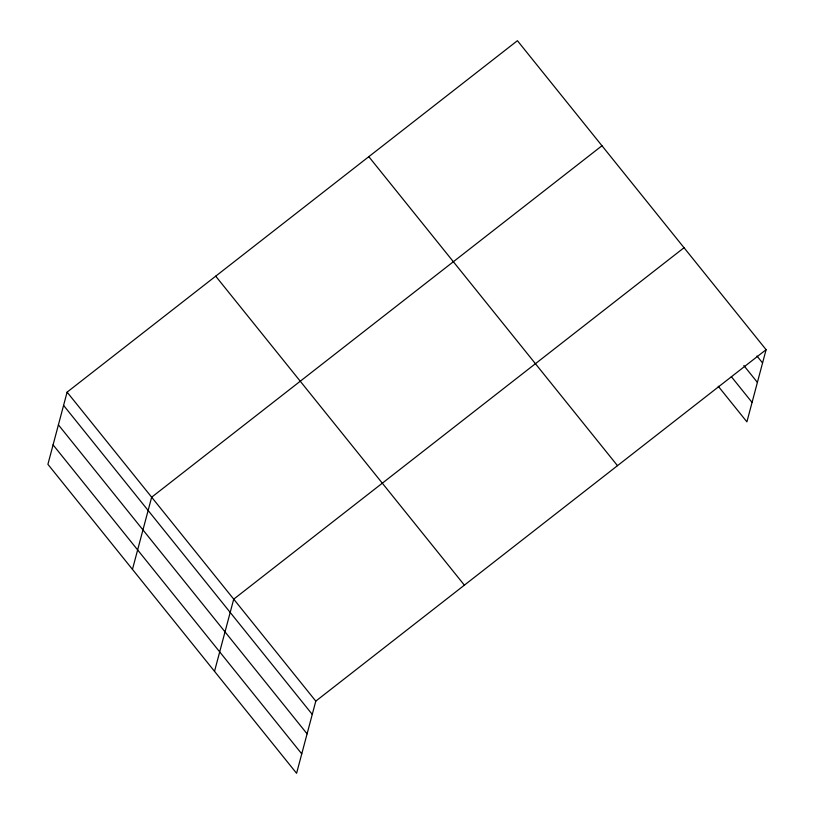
<?xml version="1.0" encoding="UTF-8"?>
<svg xmlns="http://www.w3.org/2000/svg" width="814" height="814" viewBox="0 0 814 814"><rect width="100%" height="100%" fill="white"/><g stroke="black" fill="none" stroke-linecap="round" stroke-linejoin="round"><path stroke-width="1.22" d="M67.104 392.144L47.904 464.316L296.581 773.3L315.791 701.129L766.096 349.684L517.419 40.7L67.104 392.144L315.791 701.129M132.458 569.373L151.658 497.201L601.963 145.757M214.52 671.336L233.72 599.165L684.035 247.721M766.096 349.684L746.896 421.856L718.213 386.223M756.989 356.023L762.565 362.952M743.843 365.557L757.396 382.387M731.348 376.679L752.065 402.421M368.813 156.675L617.49 465.659M215.71 276.17L464.387 585.154M63.584 405.403L312.261 714.397M58.405 424.847L307.082 733.831M53.083 444.871L301.76 753.856"/></g></svg>
